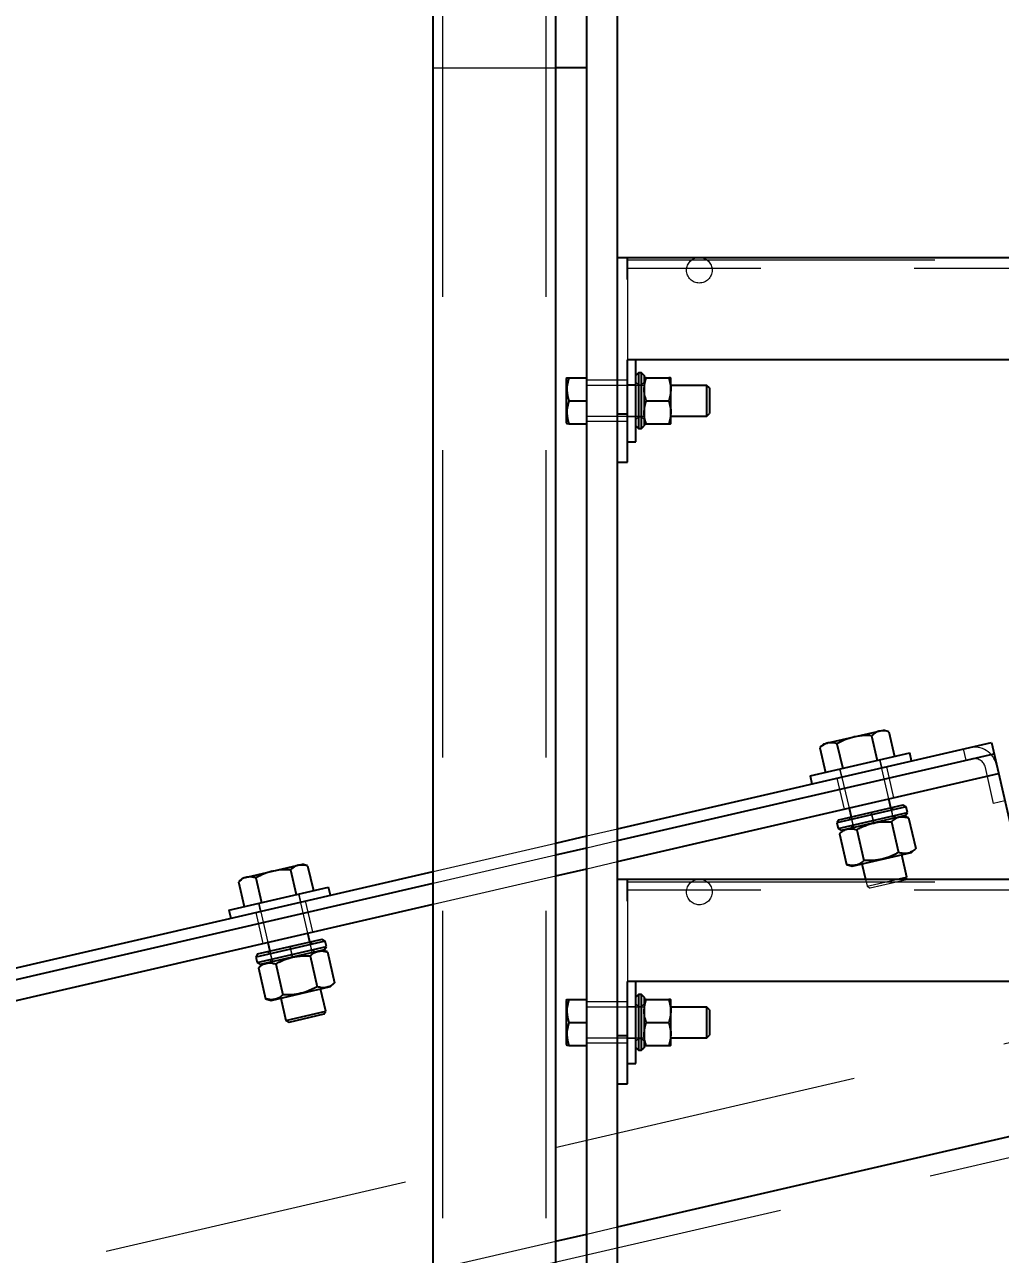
# Model space of a CAD drawing. Header units: millimetres. Extents: x 1293 to 41893, y 1011 to 26911.
# Drawn here: x 13002 to 13203.8, y 5888.6 to 6142.9 of the extents above; entities that cross this region are included whole.
import ezdxf

# ---------------------------------------------------------------- set-up
doc = ezdxf.new("R2010")
doc.units = ezdxf.units.MM
doc.header["$LTSCALE"] = 50
doc.linetypes.add('HIDDEN', pattern=[1.905, 1.27, -0.635])
doc.layers.add('CAPA_1', color=7, linetype='Continuous')
doc.styles.add('SLDTEXTSTYLE0', font='TXT', dxfattribs={"width": 0.75})
doc.dimstyles.new('SLDDIMSTYLE0', dxfattribs={"dimtxt": 100, "dimasz": 100, "dimexe": 0, "dimexo": 0.0625, "dimgap": 25, "dimtad": 2, "dimdec": 0, "dimlfac": 1.5, "dimrnd": 1e-09, "dimzin": 12, "dimdsep": 46, "dimtxsty": 'SLDTEXTSTYLE0', "dimsah": 1, "dimcen": 0.09, "dimadec": 0, "dimazin": 3, "dimtfac": 1, "dimtdec": 0, "dimtofl": 0, "dimtmove": 0, "dimatfit": 3, "dimfxl": 1, "dimfrac": 2, "dimtolj": 1, "dimtzin": 12, "dimarcsym": 0})
doc.dimstyles.new('SLDDIMSTYLE1', dxfattribs={"dimtxt": 100, "dimasz": 100, "dimexe": 0, "dimexo": 0.0625, "dimgap": 25, "dimtad": 2, "dimdec": 4, "dimlfac": 75, "dimzin": 12, "dimdsep": 46, "dimtxsty": 'SLDTEXTSTYLE0', "dimsah": 1, "dimcen": 0.09, "dimadec": 0, "dimazin": 3, "dimtfac": 1, "dimtdec": 0, "dimtofl": 0, "dimtmove": 0, "dimatfit": 3, "dimfxl": 1, "dimfrac": 2, "dimtolj": 1, "dimtzin": 12, "dimarcsym": 0})

# ---------------------------------------------------------------- blocks, each defined once
blk = doc.blocks.new('_D_3')
at = {"layer": 'CAPA_1', "transparency": 16777216}
blk.add_arc((9899.27, 4708.49), 5214.32, 0, 13, dxfattribs=at)
for points in [[(14979.94, 5881.46), (14986.48, 5780.49), (15016.52, 5787.13)], [(15113.58, 4708.49), (15128.01, 4808.64), (15097.24, 4808.34)]]:
    blk.add_solid(points, dxfattribs=at)
at = {"layer": 'CAPA_1', "transparency": 16777216, "insert": (15196.76, 5413.27), "char_height": 100, "attachment_point": 1, "rotation": 276.5, "style": 'SLDTEXTSTYLE0'}
blk.add_mtext('13°', dxfattribs=at)
blk = doc.blocks.new('_D_5')
at = {"layer": 'CAPA_1', "transparency": 16777216}
for p, q in [((11574.4, 7831.18), (17588.06, 7831.18)), ((17538.06, 7831.18), (17538.06, 4708.49)), ((16485.16, 4708.49), (17588.06, 4708.49))]:
    blk.add_line(p, q, dxfattribs=at)
for points in [[(17538.06, 7831.18), (17522.68, 7731.18), (17553.45, 7731.18)], [(17538.06, 4708.49), (17553.45, 4808.49), (17522.68, 4808.49)]]:
    blk.add_solid(points, dxfattribs=at)
at = {"layer": 'CAPA_1', "transparency": 16777216, "insert": (17409.15, 6122.06), "char_height": 100, "attachment_point": 1, "rotation": 90, "style": 'SLDTEXTSTYLE0'}
blk.add_mtext('4684', dxfattribs=at)

msp = doc.modelspace()

# ---------------------------------------------------------------- linework, layer by layer
at = {"color": 7, "linetype": 'Continuous', "lineweight": 25}
for p, q in [((13086.5101497, 4848.3268323), (13086.5101497, 7081.6452249)), ((13111.9101497, 4848.3268323), (13111.9101497, 7081.6452249)), ((13118.2601497, 4708.4843575), (13118.2601497, 6351.8262403)), ((13124.6101497, 4721.8176909), (13124.6101497, 6351.8262403)), ((13118.2601497, 6133.9020517), (13111.9101497, 6133.9020517)), ((13124.6101497, 6094.7111964), (13632.6168163, 6094.7111964)), ((13126.7301497, 6090.1565297), (13126.7301497, 6094.7111964)), ((13630.4968163, 6073.5445297), (13126.7301497, 6073.5445297)), ((13126.7301497, 6052.3778631), (13126.7301497, 6073.5445297)), ((13128.4201497, 6056.6111964), (13128.4201497, 6073.5445297)), ((13128.9493163, 6070.8311964), (13128.4201497, 6070.3020297)), ((13128.4201497, 6070.3018678), (13128.9493163, 6070.831018)), ((13129.5843163, 6070.8311964), (13128.9493163, 6070.8311964)), ((13128.9493163, 6070.831018), (13128.9493163, 6059.3245297)), ((13129.5843163, 6070.831018), (13128.9493163, 6070.831018)), ((13130.113483, 6070.3020297), (13129.5843163, 6070.8311964)), ((13129.5843163, 6059.3245297), (13129.5843163, 6070.831018)), ((13129.5843163, 6070.831018), (13130.113483, 6070.3018678)), ((13130.113483, 6070.3020297), (13130.113483, 6059.8536964)), ((13114.1684819, 6069.8403631), (13114.0268163, 6069.594991)), ((13114.0268163, 6069.594991), (13114.0268163, 6060.5607351)), ((13114.5938513, 6069.8403631), (13118.2601497, 6069.8403631)), ((13130.1383599, 6069.8403631), (13130.113483, 6069.7972751)), ((13130.562557, 6069.8403631), (13135.220659, 6069.8403631)), ((13135.669733, 6060.3584511), (13135.669733, 6069.7972751)), ((13143.130983, 6068.2528631), (13135.669733, 6068.2528631)), ((13143.6601497, 6067.7236964), (13143.130983, 6068.2528631)), ((13143.130983, 6061.9028631), (13143.130983, 6068.2528631)), ((13143.6601497, 6067.7236964), (13143.6601497, 6062.4320297)), ((13114.5938513, 6065.0778631), (13118.2601497, 6065.0778631)), ((13130.5660802, 6065.0778631), (13135.2171358, 6065.0778631)), ((13124.6101497, 6062.3778631), (13126.7301497, 6062.3778631)), ((13143.130983, 6061.9028631), (13143.6601497, 6062.4320297)), ((13114.0268163, 6060.5607351), (13114.1684819, 6060.3153631)), ((13114.5938513, 6060.3153631), (13118.2601497, 6060.3153631)), ((13128.4201497, 6059.8536964), (13128.9493163, 6059.3245297)), ((13129.5843163, 6059.3245297), (13130.113483, 6059.8536964)), ((13130.562557, 6060.3153631), (13135.220659, 6060.3153631)), ((13135.6448561, 6060.3153631), (13135.669733, 6060.3584511)), ((13135.669733, 6061.9028631), (13143.130983, 6061.9028631)), ((13128.9493163, 6059.3245297), (13129.5843163, 6059.3245297)), ((13126.7301497, 6056.6111964), (13128.4201497, 6056.6111964)), ((13124.6101497, 6052.3778631), (13126.7301497, 6052.3778631)), ((13168.1212975, 5994.3098633), (13179.6416098, 5996.969537)), ((13180.7261263, 5996.6379671), (13179.6416098, 5996.969537)), ((13180.7261263, 5996.6379671), (13181.9081642, 5991.5179982)), ((13124.6101497, 5976.5518343), (13201.9398373, 5994.4047994)), ((13167.2666909, 5994.1125618), (13166.4372847, 5993.339128)), ((13167.2666909, 5994.1125618), (13168.070372, 5994.2981063)), ((13168.070372, 5994.2981063), (13168.1212975, 5994.3098633)), ((13170.0094951, 5994.1638378), (13171.191533, 5989.043869)), ((13177.1539159, 5995.8132573), (13178.3359538, 5990.6932885)), ((13201.9398373, 5994.4047994), (13205.8061461, 5977.6579763)), ((13124.6101497, 5974.1188093), (13202.4731213, 5992.0948928)), ((13164.4516602, 5987.4878467), (13185.0758266, 5992.2493107)), ((13166.4372847, 5993.339128), (13167.6193226, 5988.2191592)), ((13185.4567437, 5990.5993774), (13185.0758266, 5992.2493107)), ((13124.6101497, 5969.774122), (13203.4254141, 5987.9700595)), ((13164.4516602, 5987.4878467), (13164.8325773, 5985.8379134)), ((13184.3454926, 5981.1103642), (13169.9910728, 5977.7963852)), ((13170.3876404, 5978.431026), (13183.7108519, 5981.5069317)), ((13181.1740794, 5980.9212716), (13180.7550706, 5982.7361983)), ((13184.3454926, 5981.1103642), (13183.7108519, 5981.5069317)), ((13184.6140392, 5979.9471612), (13184.3454926, 5981.1103642)), ((13170.3876404, 5978.431026), (13169.9910728, 5977.7963852)), ((13170.2596194, 5976.6331822), (13184.6140392, 5979.9471612)), ((13184.2174716, 5979.3125204), (13170.8942602, 5976.2366147)), ((13172.505404, 5980.8316127), (13172.9244128, 5979.0166861)), ((13184.8337781, 5978.844816), (13183.6970073, 5979.1923618)), ((13184.2174716, 5979.3125204), (13184.6140392, 5979.9471612)), ((13184.8337781, 5978.844816), (13186.3033582, 5972.4793654)), ((13169.9910728, 5977.7963852), (13170.2596194, 5976.6331822)), ((13170.2596194, 5976.6331822), (13170.8942602, 5976.2366147)), ((13171.4147245, 5976.3567733), (13170.5453557, 5975.5460738)), ((13174.1171888, 5976.3705053), (13175.5866851, 5970.0054176)), ((13181.2620288, 5978.0200216), (13182.731525, 5971.6549339)), ((13111.9101497, 5973.6198083), (13118.2601497, 5975.0858213)), ((13170.5453557, 5975.5460738), (13172.0149357, 5969.1806232)), ((13111.9101497, 5971.1867833), (13118.2601497, 5972.6527963)), ((13173.1517065, 5968.8330774), (13185.4339894, 5971.6686659)), ((13184.4831064, 5966.588301), (13183.4176812, 5971.2031645)), ((13185.4339894, 5971.6686659), (13186.3033582, 5972.4793654)), ((13047.0943829, 5966.3685985), (13059.4693018, 5969.2255736)), ((13060.5538183, 5968.8940037), (13059.4693018, 5969.2255736)), ((13060.5538183, 5968.8940037), (13061.7358562, 5963.7740348)), ((13111.9101497, 5966.8420959), (13118.2601497, 5968.3081089)), ((13172.0149357, 5969.1806232), (13173.1517065, 5968.8330774)), ((13175.1680147, 5969.2985789), (13175.8940731, 5966.1536745)), ((12787.8325598, 5898.8006013), (13086.5101497, 5967.7557562)), ((13047.0943829, 5966.3685985), (13046.2649767, 5965.5951647)), ((13046.2649767, 5965.5951647), (13047.4470146, 5960.4751958)), ((13049.8371871, 5966.4198744), (13051.019225, 5961.2999056)), ((13056.9816079, 5968.0692939), (13058.1636458, 5962.9493251)), ((13124.6101497, 5966.1536745), (13632.6168163, 5966.1536745)), ((13126.7301497, 5961.5990078), (13126.7301497, 5966.1536745)), ((13182.6005321, 5966.1536745), (13184.4831064, 5966.588301)), ((13184.2115216, 5966.1536745), (13184.4831064, 5966.588301)), ((12788.3658437, 5896.4906947), (13086.5101497, 5965.3227313)), ((13044.2793522, 5959.7438833), (13064.9035186, 5964.5053473)), ((13065.2844357, 5962.855414), (13064.9035186, 5964.5053473)), ((12774.7718742, 5889.0075921), (13086.5101497, 5960.9780439)), ((13044.2793522, 5959.7438833), (13044.6602694, 5958.09395)), ((13064.1731846, 5953.3664008), (13049.8187648, 5950.0524219)), ((13050.2153324, 5950.6870626), (13063.5385439, 5953.7629683)), ((13052.333096, 5953.0876493), (13052.7521049, 5951.2727227)), ((13061.0017714, 5953.1773083), (13060.5827626, 5954.9922349)), ((13064.1731846, 5953.3664008), (13063.5385439, 5953.7629683)), ((13064.4417312, 5952.2031978), (13064.1731846, 5953.3664008)), ((13050.2153324, 5950.6870626), (13049.8187648, 5950.0524219)), ((13050.0873114, 5948.8892189), (13064.4417312, 5952.2031978)), ((13064.0451636, 5951.568557), (13050.7219522, 5948.4926513)), ((13064.6614701, 5951.1008527), (13063.5246993, 5951.4483984)), ((13064.0451636, 5951.568557), (13064.4417312, 5952.2031978)), ((13064.6614701, 5951.1008527), (13066.1310502, 5944.735402)), ((13049.8187648, 5950.0524219), (13050.0873114, 5948.8892189)), ((13050.0873114, 5948.8892189), (13050.7219522, 5948.4926513)), ((13051.2424165, 5948.61281), (13050.3730477, 5947.8021104)), ((13050.3730477, 5947.8021104), (13051.8426277, 5941.4366598)), ((13053.9448808, 5948.6265419), (13055.4143771, 5942.2614543)), ((13061.0897208, 5950.2760582), (13062.5592171, 5943.9109706)), ((13052.9793985, 5941.0891141), (13065.2616814, 5943.9247025)), ((13064.3107984, 5938.8443376), (13063.2453732, 5943.4592011)), ((13065.2616814, 5943.9247025), (13066.1310502, 5944.735402)), ((13126.7301497, 5923.8203411), (13126.7301497, 5944.9870078)), ((13630.4968163, 5944.9870078), (13126.7301497, 5944.9870078)), ((13128.4201497, 5928.0536745), (13128.4201497, 5944.9870078)), ((13051.8426277, 5941.4366598), (13052.9793985, 5941.0891141)), ((13054.9957067, 5941.5546155), (13056.0611319, 5936.939752)), ((13114.1684819, 5941.2828411), (13114.0268163, 5941.0374691)), ((13114.0268163, 5941.0374691), (13114.0268163, 5932.0032131)), ((13114.5938513, 5941.2828411), (13118.2601497, 5941.2828411)), ((13128.9493163, 5942.2736745), (13128.4201497, 5941.7445078)), ((13128.4201497, 5941.7443458), (13128.9493163, 5942.2734961)), ((13129.5843163, 5942.2736745), (13128.9493163, 5942.2736745)), ((13128.9493163, 5942.2734961), (13128.9493163, 5930.7670078)), ((13129.5843163, 5942.2734961), (13128.9493163, 5942.2734961)), ((13130.113483, 5941.7445078), (13129.5843163, 5942.2736745)), ((13129.5843163, 5930.7670078), (13129.5843163, 5942.2734961)), ((13129.5843163, 5942.2734961), (13130.113483, 5941.7443458)), ((13130.113483, 5941.7445078), (13130.113483, 5931.2961745)), ((13130.1383599, 5941.2828411), (13130.113483, 5941.2397531)), ((13130.562557, 5941.2828411), (13135.220659, 5941.2828411)), ((13135.669733, 5931.8009291), (13135.669733, 5941.2397531)), ((13056.0611319, 5936.939752), (13064.3107984, 5938.8443376)), ((13063.9142309, 5938.2096969), (13056.6957726, 5936.5431845)), ((13063.9142309, 5938.2096969), (13064.3107984, 5938.8443376)), ((13143.130983, 5939.6953411), (13135.669733, 5939.6953411)), ((13143.6601497, 5939.1661745), (13143.130983, 5939.6953411)), ((13143.130983, 5933.3453411), (13143.130983, 5939.6953411)), ((13143.6601497, 5939.1661745), (13143.6601497, 5933.8745078)), ((13056.0611319, 5936.939752), (13056.6957726, 5936.5431845)), ((13114.5938513, 5936.5203411), (13118.2601497, 5936.5203411)), ((13130.5660802, 5936.5203411), (13135.2171358, 5936.5203411)), ((13124.6101497, 5933.8203411), (13126.7301497, 5933.8203411)), ((13135.669733, 5933.3453411), (13143.130983, 5933.3453411)), ((13143.130983, 5933.3453411), (13143.6601497, 5933.8745078)), ((13114.0268163, 5932.0032131), (13114.1684819, 5931.7578411)), ((13114.5938513, 5931.7578411), (13118.2601497, 5931.7578411)), ((13128.4201497, 5931.2961745), (13128.9493163, 5930.7670078)), ((13128.9493163, 5930.7670078), (13129.5843163, 5930.7670078)), ((13129.5843163, 5930.7670078), (13130.113483, 5931.2961745)), ((13130.562557, 5931.7578411), (13135.220659, 5931.7578411)), ((13135.6448561, 5931.7578411), (13135.669733, 5931.8009291)), ((13126.7301497, 5928.0536745), (13128.4201497, 5928.0536745)), ((13124.6101497, 5894.2381396), (13258.4044712, 5925.1269926)), ((13124.6101497, 5923.8203411), (13126.7301497, 5923.8203411)), ((13111.9101497, 5891.3061136), (13118.2601497, 5892.7721266))]:
    msp.add_line(p, q, dxfattribs=at)
at = {"color": 1, "linetype": 'HIDDEN', "lineweight": 18}
for p, q in [((13088.5421497, 4848.3268323), (13088.5421497, 7081.6452249)), ((13109.8781497, 4848.3268323), (13109.8781497, 7081.6452249)), ((13086.5101497, 6133.9020517), (13111.9101497, 6133.9020517)), ((13126.7301497, 6094.1820297), (13630.4968163, 6094.1820297)), ((13630.4968163, 6092.4338631), (13126.7301497, 6092.4338631)), ((13126.7301497, 6090.1565297), (13126.7301497, 6073.5445297)), ((13126.7268163, 6056.6111964), (13126.7268163, 6073.5445297)), ((13126.7301497, 6073.5445297), (13126.7268163, 6073.5445297)), ((13126.7301497, 6069.3111964), (13118.2601497, 6069.3111964)), ((13130.113483, 6068.2528631), (13118.2601497, 6068.2528631)), ((13128.4201497, 6068.3375297), (13126.7268163, 6068.3375297)), ((13128.4201497, 6068.9203631), (13128.9493163, 6068.3911964)), ((13128.9493163, 6068.3910937), (13128.4201497, 6068.9202439)), ((13128.9493163, 6068.3911964), (13129.5843163, 6068.3911964)), ((13128.9493163, 6068.3910937), (13129.5843163, 6068.3910937)), ((13129.5843163, 6068.3911964), (13130.113483, 6068.9203631)), ((13130.113483, 6068.9202439), (13129.5843163, 6068.3910937)), ((13135.669733, 6060.3584511), (13135.669733, 6069.7972751)), ((13118.2601497, 6061.9028631), (13130.113483, 6061.9028631)), ((13118.2601497, 6060.8445297), (13126.7301497, 6060.8445297)), ((13126.7268163, 6061.8181964), (13128.4201497, 6061.8181964)), ((13128.4201497, 6061.2353631), (13128.9493163, 6061.7645297)), ((13128.9493163, 6061.7645297), (13129.5843163, 6061.7645297)), ((13129.5843163, 6061.7645297), (13130.113483, 6061.2353631)), ((13126.7268163, 6056.6111964), (13126.7301497, 6056.6111964)), ((12647.6649906, 5803.5580313), (13641.5224567, 6033.0081067)), ((13003.6459563, 5861.9832006), (13653.2259994, 6011.9505701)), ((13196.6983547, 5990.7616828), (13196.1650707, 5993.0715895)), ((13170.5564135, 5988.8972401), (13170.9373306, 5987.2473067)), ((13170.6389101, 5988.9162859), (13172.505404, 5980.8316127)), ((13180.7550706, 5982.7361983), (13178.8885767, 5990.8208715)), ((13179.3519905, 5989.1899841), (13178.9710733, 5990.8399174)), ((13181.7862789, 5982.9742715), (13180.3007021, 5989.4090114)), ((13202.4127252, 5981.8179081), (13200.6964986, 5989.2517022)), ((13169.9886189, 5987.0282794), (13171.4741957, 5980.5935395)), ((13181.6806992, 5978.7268603), (13181.1740794, 5980.9212716)), ((13181.3261147, 5980.4132858), (13181.7226822, 5981.0479266)), ((13204.7226318, 5982.3511921), (13202.4127252, 5981.8179081)), ((13172.37581, 5978.8900311), (13173.0104508, 5978.4934636)), ((13172.9244128, 5979.0166861), (13173.4310326, 5976.8222748)), ((13173.0104508, 5978.4934636), (13173.2789973, 5977.3302606)), ((13177.0492461, 5979.9689789), (13177.5558659, 5977.7745675)), ((13177.2010216, 5979.460933), (13177.0860448, 5979.9774745)), ((13177.1016997, 5979.9810887), (13177.2247962, 5979.4664219)), ((13177.2010216, 5979.460933), (13177.4695681, 5978.2977301)), ((13177.4933428, 5978.3032189), (13177.2247962, 5979.4664219)), ((13181.5946612, 5979.2500828), (13181.3261147, 5980.4132858)), ((13182.229302, 5978.8535153), (13181.5946612, 5979.2500828)), ((13118.2601497, 5975.0858213), (13124.6101497, 5976.5518343)), ((13173.2789973, 5977.3302606), (13172.8824298, 5976.6956198)), ((13177.5926646, 5977.7830632), (13177.4695681, 5978.2977301)), ((13177.4933428, 5978.3032189), (13177.6083195, 5977.7866774)), ((13177.6042213, 5977.7857313), (13177.5558659, 5977.7745675)), ((13086.5101497, 5967.7557562), (13111.9101497, 5973.6198083)), ((13118.2601497, 5972.6527963), (13124.6101497, 5974.1188093)), ((13086.5101497, 5965.3227313), (13111.9101497, 5971.1867833)), ((13118.2601497, 5968.3081089), (13124.6101497, 5969.774122)), ((13086.5101497, 5960.9780439), (13111.9101497, 5966.8420959)), ((13126.7301497, 5965.6245078), (13630.4968163, 5965.6245078)), ((13175.8940731, 5966.1536745), (13176.2334399, 5964.6837154)), ((13176.2334399, 5964.6837154), (13182.6005321, 5966.1536745)), ((13184.0865388, 5965.9536602), (13176.8680806, 5964.2871478)), ((13184.0865388, 5965.9536602), (13184.2115216, 5966.1536745)), ((13060.5827626, 5954.9922349), (13058.7162687, 5963.0769081)), ((13059.1796825, 5961.4460207), (13058.7987654, 5963.095954)), ((13630.4968163, 5963.8763411), (13126.7301497, 5963.8763411)), ((13176.2334399, 5964.6837154), (13176.8680806, 5964.2871478)), ((13050.3841055, 5961.1532767), (13050.7650226, 5959.5033434)), ((13050.4666021, 5961.1723225), (13052.333096, 5953.0876493)), ((13061.6139709, 5955.2303081), (13060.1283941, 5961.665048)), ((13126.7301497, 5961.5990078), (13126.7301497, 5944.9870078)), ((13049.8163109, 5959.284316), (13051.3018877, 5952.8495761)), ((13061.5083912, 5950.982897), (13061.0017714, 5953.1773083)), ((13061.1538067, 5952.6693225), (13061.5503742, 5953.3039632)), ((13052.203502, 5951.1460677), (13052.8381428, 5950.7495002)), ((13052.7521049, 5951.2727227), (13053.2587246, 5949.0783114)), ((13052.8381428, 5950.7495002), (13053.1066894, 5949.5862972)), ((13056.8769381, 5952.2250155), (13057.3835579, 5950.0306042)), ((13057.0287136, 5951.7169697), (13056.9137368, 5952.2335111)), ((13056.9293917, 5952.2371253), (13057.0524882, 5951.7224585)), ((13057.0287136, 5951.7169697), (13057.2972601, 5950.5537667)), ((13057.3210348, 5950.5592555), (13057.0524882, 5951.7224585)), ((13057.4203566, 5950.0390998), (13057.2972601, 5950.5537667)), ((13057.3210348, 5950.5592555), (13057.4360115, 5950.042714)), ((13061.4223532, 5951.5061195), (13061.1538067, 5952.6693225)), ((13062.056994, 5951.1095519), (13061.4223532, 5951.5061195)), ((13053.1066894, 5949.5862972), (13052.7101218, 5948.9516564)), ((13057.4319133, 5950.0417679), (13057.3835579, 5950.0306042)), ((13126.7268163, 5928.0536745), (13126.7268163, 5944.9870078)), ((13126.7301497, 5944.9870078), (13126.7268163, 5944.9870078)), ((13126.7301497, 5940.7536745), (13118.2601497, 5940.7536745)), ((13128.4201497, 5940.3628411), (13128.9493163, 5939.8336745)), ((13128.9493163, 5939.8335717), (13128.4201497, 5940.362722)), ((13129.5843163, 5939.8336745), (13130.113483, 5940.3628411)), ((13130.113483, 5940.362722), (13129.5843163, 5939.8335717)), ((13135.669733, 5931.8009291), (13135.669733, 5941.2397531)), ((13130.113483, 5939.6953411), (13118.2601497, 5939.6953411)), ((13128.4201497, 5939.7800078), (13126.7268163, 5939.7800078)), ((13128.9493163, 5939.8336745), (13129.5843163, 5939.8336745)), ((13128.9493163, 5939.8335717), (13129.5843163, 5939.8335717)), ((13118.2601497, 5933.3453411), (13130.113483, 5933.3453411)), ((13126.7268163, 5933.2606745), (13128.4201497, 5933.2606745)), ((13128.4201497, 5932.6778411), (13128.9493163, 5933.2070078)), ((13128.9493163, 5933.2070078), (13129.5843163, 5933.2070078)), ((13129.5843163, 5933.2070078), (13130.113483, 5932.6778411)), ((13118.2601497, 5932.2870078), (13126.7301497, 5932.2870078)), ((13126.7268163, 5928.0536745), (13126.7301497, 5928.0536745)), ((13118.2601497, 5892.7721266), (13124.6101497, 5894.2381396)), ((13086.5101497, 5885.4420615), (13111.9101497, 5891.3061136))]:
    msp.add_line(p, q, dxfattribs=at)
for centre in [(13141.5468163, 6092.0653631), (13141.5468163, 5963.5078411)]:
    msp.add_circle(centre, 2.6458333, dxfattribs=at)
for radius in [4.7413333, 2.3706667]:
    msp.add_arc((13198.386592, 5988.7184182), radius, 13, 103, dxfattribs=at)
at = {"color": 7, "linetype": 'Continuous', "lineweight": 25}
for points, knots in [([(13114.5938513, 6069.8403631), (13114.4719416, 6069.4272588), (13114.2254787, 6068.5920924), (13114.0887073, 6066.9712313), (13114.3982515, 6065.8110053), (13114.5938513, 6065.0778631)], [0, 0, 0, 0, 0.2648633469, 0.5354700776, 1, 1, 1, 1]), ([(13114.1989585, 6069.8403631), (13114.1939484, 6069.8403631), (13114.1755981, 6069.8403631), (13114.4177863, 6069.8403631), (13114.5938513, 6069.8403631)], [0, 0, 0, 0, 0.2730240829, 1, 1, 1, 1]), ([(13130.5660802, 6065.0778631), (13130.4437711, 6065.4908924), (13130.1965057, 6066.325891), (13130.057968, 6067.9466845), (13130.3671675, 6069.1070833), (13130.562557, 6069.8403631)], [0, 0, 0, 0, 0.2648580026, 0.535448761, 1, 1, 1, 1]), ([(13130.562557, 6069.8403631), (13130.3862107, 6069.8403631), (13130.1452311, 6069.8403631), (13130.1627035, 6069.8403631), (13130.1673898, 6069.8403631)], [0, 0, 0, 0, 0.7317895733, 1, 1, 1, 1]), ([(13135.220659, 6069.8403631), (13135.3423698, 6069.4276799), (13135.588433, 6068.5933567), (13135.7244648, 6066.9724184), (13135.4136872, 6065.811859), (13135.2171358, 6065.0778631)], [0, 0, 0, 0, 0.2645663682, 0.5348749116, 1, 1, 1, 1]), ([(13135.6142229, 6069.8403631), (13135.6195158, 6069.8403631), (13135.6392492, 6069.8403631), (13135.3975383, 6069.8403631), (13135.220659, 6069.8403631)], [0, 0, 0, 0, 0.2682192491, 1, 1, 1, 1]), ([(13114.5938513, 6065.0778631), (13114.4719416, 6064.6647588), (13114.2254787, 6063.8295924), (13114.0887073, 6062.2087313), (13114.3982515, 6061.0485053), (13114.5938513, 6060.3153631)], [0, 0, 0, 0, 0.2648633469, 0.5354700776, 1, 1, 1, 1]), ([(13130.562557, 6060.3153631), (13130.4408462, 6060.7280462), (13130.194783, 6061.5623695), (13130.0587511, 6063.1833078), (13130.3695288, 6064.3438671), (13130.5660802, 6065.0778631)], [0, 0, 0, 0, 0.26456636821, 0.53487491156, 1, 1, 1, 1]), ([(13135.2171358, 6065.0778631), (13135.3394449, 6064.6648337), (13135.5867103, 6063.8298351), (13135.725248, 6062.2090416), (13135.4160485, 6061.0486428), (13135.220659, 6060.3153631)], [0, 0, 0, 0, 0.2648580026, 0.535448761, 1, 1, 1, 1]), ([(13114.5938513, 6060.3153631), (13114.4183156, 6060.3153631), (13114.1768451, 6060.3153631), (13114.1929308, 6060.3153631), (13114.197323, 6060.3153631)], [0, 0, 0, 0, 0.7269449466, 1, 1, 1, 1]), ([(13130.1689931, 6060.3153631), (13130.1637002, 6060.3153631), (13130.1439668, 6060.3153631), (13130.3856777, 6060.3153631), (13130.562557, 6060.3153631)], [0, 0, 0, 0, 0.2682192491, 1, 1, 1, 1]), ([(13135.220659, 6060.3153631), (13135.3970053, 6060.3153631), (13135.6379849, 6060.3153631), (13135.6205125, 6060.3153631), (13135.6158262, 6060.3153631)], [0, 0, 0, 0, 0.7317895733, 1, 1, 1, 1]), ([(13178.7870032, 5996.7722355), (13178.590451, 5996.7117613), (13178.0040644, 5996.5313448), (13177.4934057, 5996.1000112), (13177.1539159, 5995.8132573)], [0, 0, 0, 0, 0.3351922062, 1, 1, 1, 1]), ([(13180.7261263, 5996.6379671), (13180.6003583, 5996.6748423), (13179.9527771, 5996.8647136), (13179.3354021, 5996.8200123), (13178.8379287, 5996.7839926)], [0, 0, 0, 0, 0.1942119601, 1, 1, 1, 1]), ([(13168.070372, 5994.2981063), (13167.8738198, 5994.2376321), (13167.2874332, 5994.0572156), (13166.7767745, 5993.625882), (13166.4372847, 5993.339128)], [0, 0, 0, 0, 0.3351922062, 1, 1, 1, 1]), ([(13170.0094951, 5994.1638378), (13169.883727, 5994.2007131), (13169.2361458, 5994.3905843), (13168.6187709, 5994.3458831), (13168.1212975, 5994.3098633)], [0, 0, 0, 0, 0.1942119601, 1, 1, 1, 1]), ([(13173.4032249, 5995.5292924), (13172.8026022, 5995.3573802), (13171.6238001, 5995.0199798), (13170.5407231, 5994.4455731), (13170.0094951, 5994.1638378)], [0, 0, 0, 0, 0.5095195514, 1, 1, 1, 1]), ([(13177.1539159, 5995.8132573), (13176.7139967, 5995.8309066), (13175.4906227, 5995.8799874), (13174.2802223, 5995.6805361), (13173.5050758, 5995.5528065)], [0, 0, 0, 0, 0.3595950484, 1, 1, 1, 1]), ([(13181.2620288, 5978.0200216), (13181.5351963, 5978.251221), (13182.0874547, 5978.7186333), (13182.9887996, 5979.0510953), (13183.9164489, 5979.0827984), (13184.5261396, 5978.9246266), (13184.8337781, 5978.844816)], [0, 0, 0, 0, 0.2646176718, 0.5349733347, 0.7653562273, 1, 1, 1, 1]), ([(13170.5453557, 5975.5460738), (13170.8185201, 5975.7772397), (13171.3707728, 5976.2445847), (13172.2721295, 5976.5769478), (13173.1998088, 5976.608564), (13173.8095333, 5976.4503414), (13174.1171888, 5976.3705053)], [0, 0, 0, 0, 0.26460612106, 0.53495060651, 0.76534489377, 1, 1, 1, 1]), ([(13174.1171888, 5976.3705053), (13174.3968921, 5976.520825), (13175.2222394, 5976.9643878), (13176.6826576, 5977.5578997), (13178.8022804, 5978.0544194), (13180.3506415, 5978.0327667), (13181.2620288, 5978.0200216)], [0, 0, 0, 0, 0.1280647744, 0.377893031, 0.6338190398, 1, 1, 1, 1]), ([(13182.731525, 5971.6549339), (13181.9179643, 5971.2439362), (13180.5500475, 5970.5528867), (13178.42917, 5970.0650227), (13176.8561148, 5969.9554401), (13175.9039712, 5969.9929261), (13175.5866851, 5970.0054176)], [0, 0, 0, 0, 0.3661794341, 0.6156922034, 0.8719357593, 1, 1, 1, 1]), ([(13186.3033582, 5972.4793654), (13186.0301938, 5972.2481995), (13185.477941, 5971.7808545), (13184.5765843, 5971.4484914), (13183.648905, 5971.4168752), (13183.0391805, 5971.5750978), (13182.731525, 5971.6549339)], [0, 0, 0, 0, 0.2646061211, 0.5349506065, 0.7653448938, 1, 1, 1, 1]), ([(13058.6146952, 5969.0282722), (13058.418143, 5968.967798), (13057.8317564, 5968.7873815), (13057.3210977, 5968.3560479), (13056.9816079, 5968.0692939)], [0, 0, 0, 0, 0.3351922062, 1, 1, 1, 1]), ([(13060.5538183, 5968.8940037), (13060.4280503, 5968.930879), (13059.7804691, 5969.1207502), (13059.1630941, 5969.0760489), (13058.6656207, 5969.0400292)], [0, 0, 0, 0, 0.1942119601, 1, 1, 1, 1]), ([(13175.5866851, 5970.0054176), (13175.3135175, 5969.7742182), (13174.7612591, 5969.3068059), (13173.8599142, 5968.9743439), (13172.9322649, 5968.9426408), (13172.3225742, 5969.1008126), (13172.0149357, 5969.1806232)], [0, 0, 0, 0, 0.2646176718, 0.5349733347, 0.7653562273, 1, 1, 1, 1]), ([(13047.898064, 5966.5541429), (13047.7015118, 5966.4936687), (13047.1151252, 5966.3132522), (13046.6044665, 5965.8819186), (13046.2649767, 5965.5951647)], [0, 0, 0, 0, 0.3351922062, 1, 1, 1, 1]), ([(13049.8371871, 5966.4198744), (13049.7114191, 5966.4567497), (13049.0638379, 5966.6466209), (13048.4464629, 5966.6019197), (13047.9489895, 5966.5659)], [0, 0, 0, 0, 0.1942119601, 1, 1, 1, 1]), ([(13053.2309169, 5967.785329), (13052.6302942, 5967.6134169), (13051.4514921, 5967.2760164), (13050.3684151, 5966.7016097), (13049.8371871, 5966.4198744)], [0, 0, 0, 0, 0.5095195514, 1, 1, 1, 1]), ([(13056.9816079, 5968.0692939), (13056.5416887, 5968.0869432), (13055.3183148, 5968.1360241), (13054.1079143, 5967.9365727), (13053.3327678, 5967.8088431)], [0, 0, 0, 0, 0.3595950484, 1, 1, 1, 1]), ([(13061.0897208, 5950.2760582), (13061.3628883, 5950.5072577), (13061.9151467, 5950.97467), (13062.8164916, 5951.3071319), (13063.7441409, 5951.338835), (13064.3538316, 5951.1806632), (13064.6614701, 5951.1008527)], [0, 0, 0, 0, 0.2646176718, 0.5349733347, 0.7653562273, 1, 1, 1, 1]), ([(13050.3730477, 5947.8021104), (13050.6462121, 5948.0332763), (13051.1984648, 5948.5006213), (13052.0998215, 5948.8329844), (13053.0275008, 5948.8646006), (13053.6372254, 5948.706378), (13053.9448808, 5948.6265419)], [0, 0, 0, 0, 0.2646061211, 0.5349506065, 0.7653448938, 1, 1, 1, 1]), ([(13053.9448808, 5948.6265419), (13054.2245841, 5948.7768616), (13055.0499314, 5949.2204244), (13056.5103496, 5949.8139363), (13058.6299724, 5950.3104561), (13060.1783335, 5950.2888033), (13061.0897208, 5950.2760582)], [0, 0, 0, 0, 0.1280647744, 0.377893031, 0.6338190398, 1, 1, 1, 1]), ([(13062.5592171, 5943.9109706), (13061.7456563, 5943.4999728), (13060.3777395, 5942.8089234), (13058.2568621, 5942.3210594), (13056.6838068, 5942.2114767), (13055.7316632, 5942.2489627), (13055.4143771, 5942.2614543)], [0, 0, 0, 0, 0.36617943412, 0.61569220336, 0.87193575927, 1, 1, 1, 1]), ([(13066.1310502, 5944.735402), (13065.8578858, 5944.5042361), (13065.305633, 5944.0368911), (13064.4042763, 5943.7045281), (13063.476597, 5943.6729118), (13062.8668725, 5943.8311344), (13062.5592171, 5943.9109706)], [0, 0, 0, 0, 0.2646061211, 0.5349506065, 0.7653448938, 1, 1, 1, 1]), ([(13055.4143771, 5942.2614543), (13055.1412096, 5942.0302548), (13054.5889511, 5941.5628425), (13053.6876062, 5941.2303805), (13052.7599569, 5941.1986775), (13052.1502663, 5941.3568493), (13051.8426277, 5941.4366598)], [0, 0, 0, 0, 0.2646176718, 0.5349733347, 0.7653562273, 1, 1, 1, 1]), ([(13114.5938513, 5941.2828411), (13114.4719416, 5940.8697369), (13114.2254787, 5940.0345704), (13114.0887073, 5938.4137094), (13114.3982515, 5937.2534833), (13114.5938513, 5936.5203411)], [0, 0, 0, 0, 0.2648633469, 0.5354700776, 1, 1, 1, 1]), ([(13114.1989585, 5941.2828411), (13114.1939484, 5941.2828411), (13114.1755981, 5941.2828411), (13114.4177863, 5941.2828411), (13114.5938513, 5941.2828411)], [0, 0, 0, 0, 0.2730240829, 1, 1, 1, 1]), ([(13130.5660802, 5936.5203411), (13130.4437711, 5936.9333705), (13130.1965057, 5937.7683691), (13130.057968, 5939.3891626), (13130.3671675, 5940.5495614), (13130.562557, 5941.2828411)], [0, 0, 0, 0, 0.2648580026, 0.535448761, 1, 1, 1, 1]), ([(13130.562557, 5941.2828411), (13130.3862107, 5941.2828411), (13130.1452311, 5941.2828411), (13130.1627035, 5941.2828411), (13130.1673898, 5941.2828411)], [0, 0, 0, 0, 0.7317895733, 1, 1, 1, 1]), ([(13135.220659, 5941.2828411), (13135.3423698, 5940.870158), (13135.588433, 5940.0358347), (13135.7244648, 5938.4148964), (13135.4136872, 5937.254337), (13135.2171358, 5936.5203411)], [0, 0, 0, 0, 0.2645663682, 0.5348749116, 1, 1, 1, 1]), ([(13135.6142229, 5941.2828411), (13135.6195158, 5941.2828411), (13135.6392492, 5941.2828411), (13135.3975383, 5941.2828411), (13135.220659, 5941.2828411)], [0, 0, 0, 0, 0.2682192491, 1, 1, 1, 1]), ([(13114.5938513, 5936.5203411), (13114.4719416, 5936.1072369), (13114.2254787, 5935.2720704), (13114.0887073, 5933.6512094), (13114.3982515, 5932.4909833), (13114.5938513, 5931.7578411)], [0, 0, 0, 0, 0.2648633469, 0.5354700776, 1, 1, 1, 1]), ([(13130.562557, 5931.7578411), (13130.4408462, 5932.1705243), (13130.194783, 5933.0048475), (13130.0587511, 5934.6257858), (13130.3695288, 5935.7863452), (13130.5660802, 5936.5203411)], [0, 0, 0, 0, 0.2645663682, 0.5348749116, 1, 1, 1, 1]), ([(13135.2171358, 5936.5203411), (13135.3394449, 5936.1073118), (13135.5867103, 5935.2723132), (13135.725248, 5933.6515197), (13135.4160485, 5932.4911209), (13135.220659, 5931.7578411)], [0, 0, 0, 0, 0.2648580026, 0.535448761, 1, 1, 1, 1]), ([(13114.5938513, 5931.7578411), (13114.4183156, 5931.7578411), (13114.1768451, 5931.7578411), (13114.1929308, 5931.7578411), (13114.197323, 5931.7578411)], [0, 0, 0, 0, 0.7269449466, 1, 1, 1, 1]), ([(13130.1689931, 5931.7578411), (13130.1637002, 5931.7578411), (13130.1439668, 5931.7578411), (13130.3856777, 5931.7578411), (13130.562557, 5931.7578411)], [0, 0, 0, 0, 0.2682192491, 1, 1, 1, 1]), ([(13135.220659, 5931.7578411), (13135.3970053, 5931.7578411), (13135.6379849, 5931.7578411), (13135.6205125, 5931.7578411), (13135.6158262, 5931.7578411)], [0, 0, 0, 0, 0.7317895733, 1, 1, 1, 1])]:
    msp.add_open_spline(points, degree=3, knots=knots, dxfattribs=at)

# ---------------------------------------------------------------- dimensions: what is measured, and where the dimension line sits
at = {"layer": 'CAPA_1'}
dim = msp.add_linear_dim(base=(17538.0605071, 4708.4929069), p1=(11510.8968592, 7831.1769069), p2=(16421.6646746, 4708.4929069), angle=90, dimstyle='SLDDIMSTYLE0', dxfattribs=at)
dim.commit()
dim.dimension.update_dxf_attribs({"geometry": '_D_5', "text_midpoint": (17538.0605071, 6269.8349069), "dimtype": 160})
dim = msp.add_angular_dim_2l(base=(15080.062669, 5298.7701303), line1=((16421.6646746, 4708.4929069), (6449.8953906, 4708.4929069)), line2=((16705.6180701, 6279.8631045), (11026.6060803, 4968.759879)), dimstyle='SLDDIMSTYLE1', dxfattribs=at)
dim.commit()
dim.dimension.update_dxf_attribs({"geometry": '_D_3', "text_midpoint": (15080.062669, 5298.7701303), "dimtype": 162})

doc.saveas('drawing.dxf')
